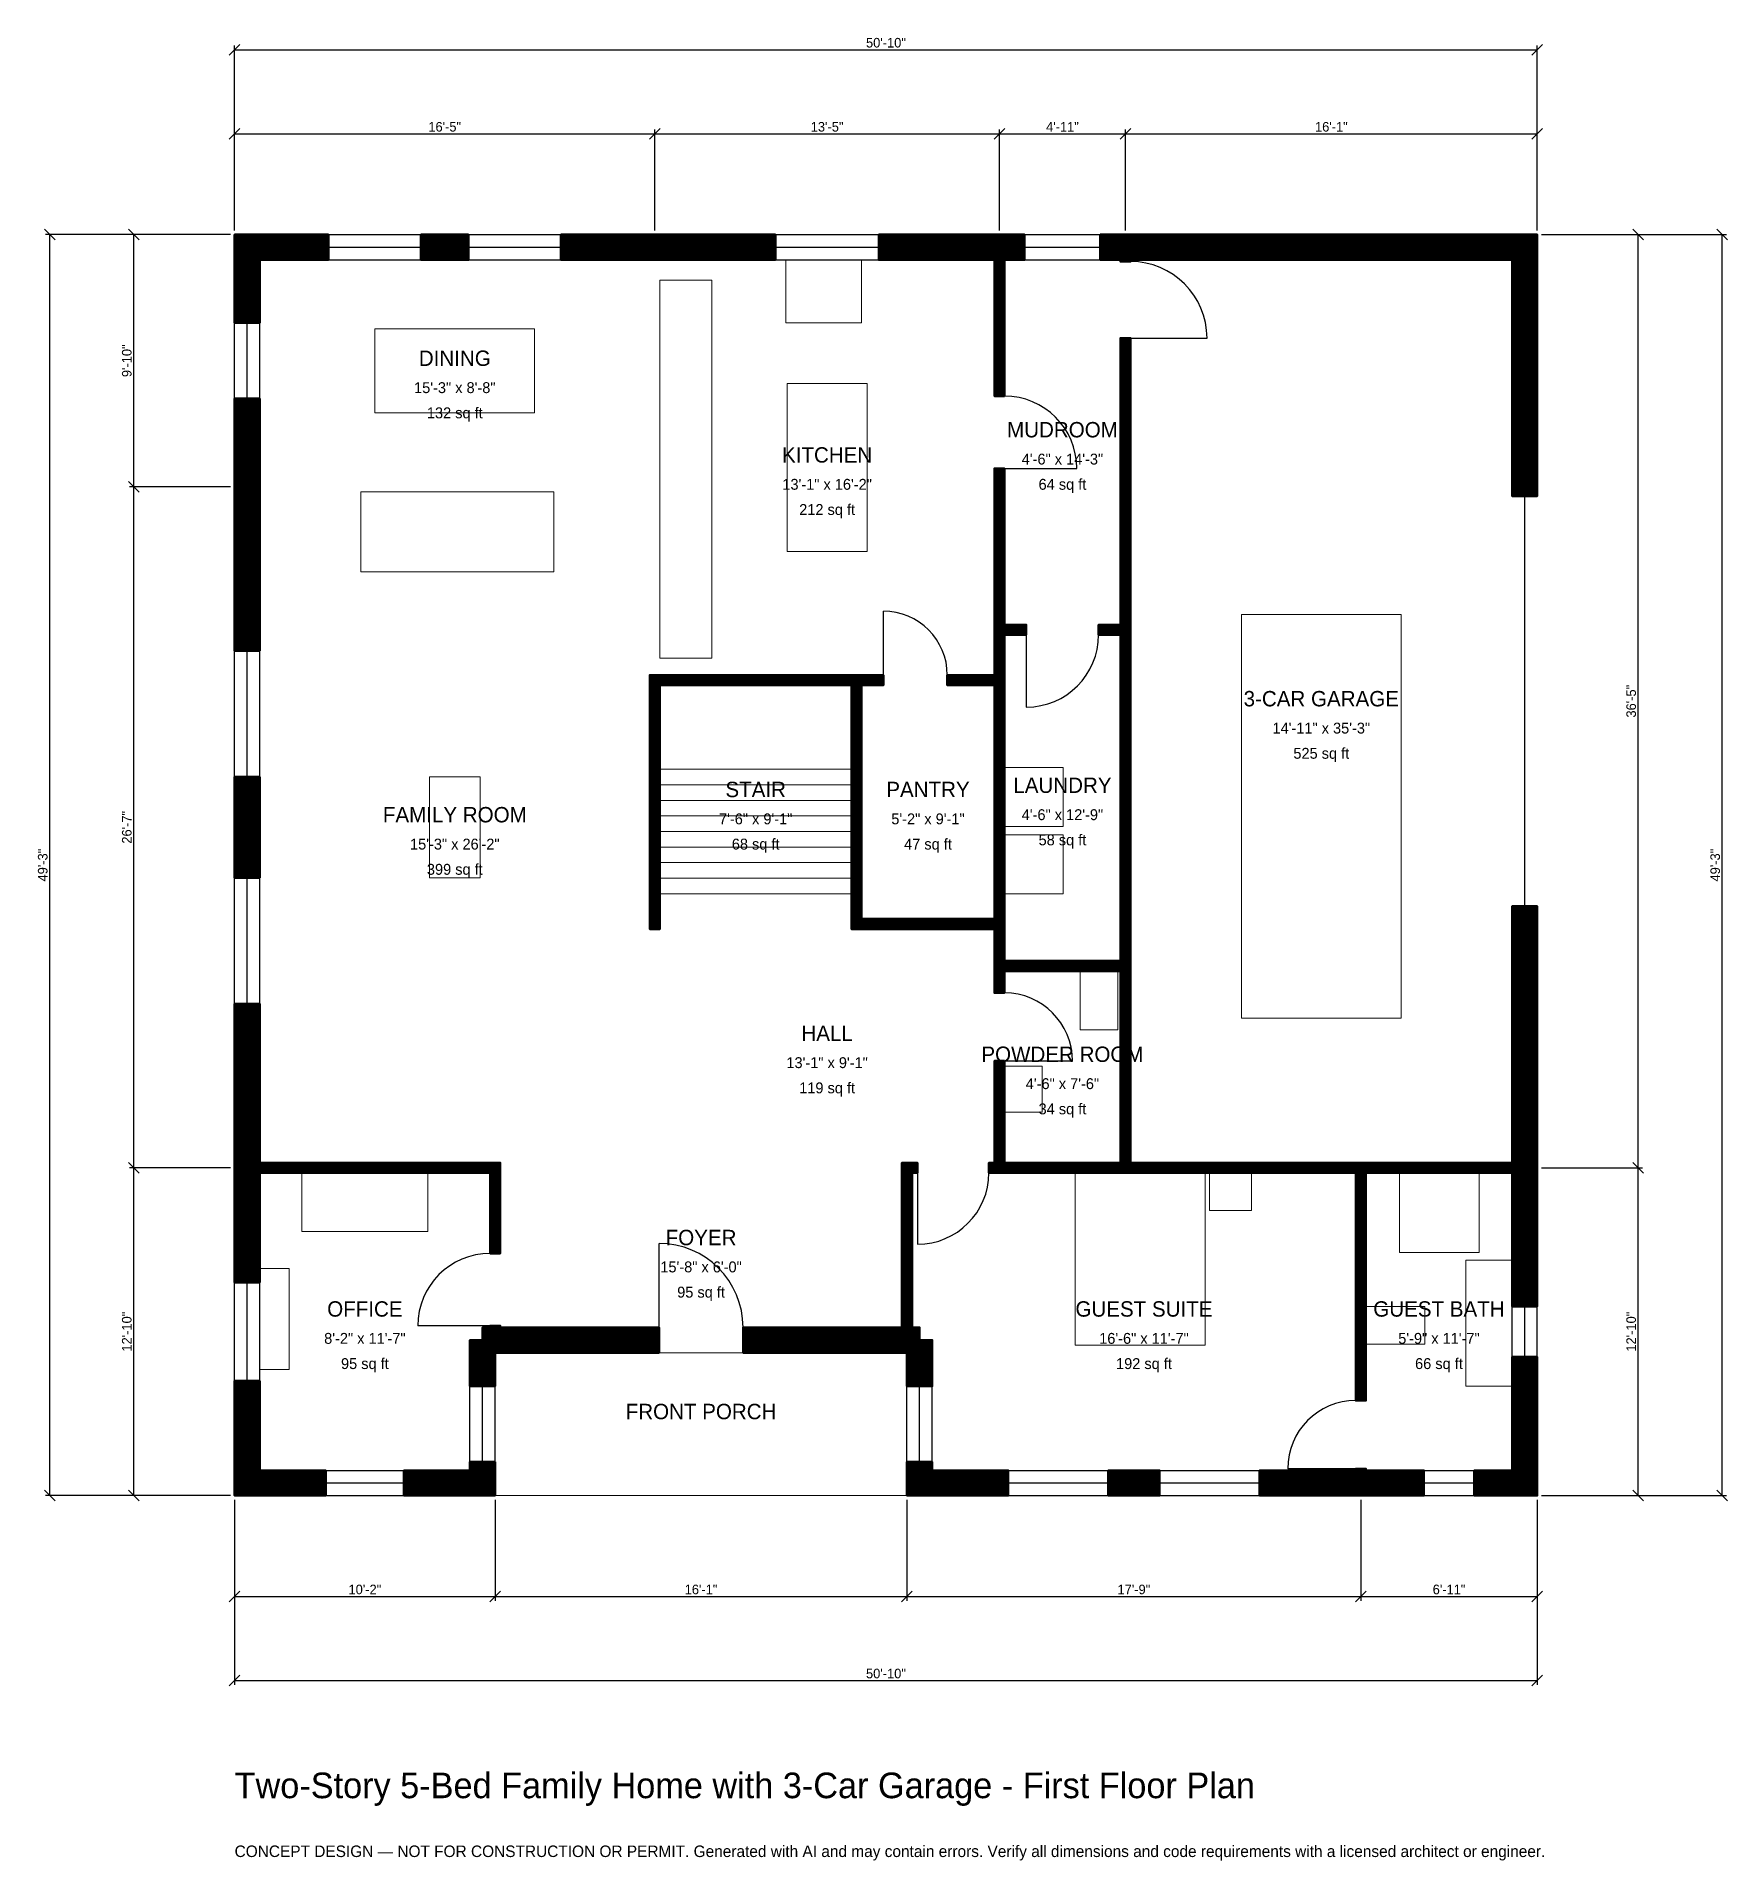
# Model space of a CAD drawing. Header units: inches. Extents: x -93 to 699, y -171 to 683.
import ezdxf
from ezdxf.enums import TextEntityAlignment as Align

# ---------------------------------------------------------------- set-up
doc = ezdxf.new("R2010")
doc.units = ezdxf.units.IN
doc.header["$MEASUREMENT"] = 0
doc.linetypes.add('DASHED', pattern=[0.6, 0.5, -0.1])
for name, color, linetype, lineweight in [('A-ANNO-DIMS', 1, 'Continuous', 13), ('A-ANNO-TEXT', 7, 'Continuous', 18), ('A-AREA-IDEN', 7, 'Continuous', 18), ('A-DOOR', 2, 'Continuous', 25), ('A-FLOR-FIXT', 9, 'Continuous', 13), ('A-FLOR-STRS', 3, 'Continuous', 18), ('A-FURN', 9, 'Continuous', 13), ('A-GLAZ', 4, 'Continuous', 25), ('A-SITE-PAVE', 8, 'Continuous', 13), ('A-WALL', 7, 'Continuous', 50), ('A-WALL-PATT', 8, 'Continuous', 13)]:
    doc.layers.add(name, color=color, linetype=linetype, lineweight=lineweight)
doc.dimstyles.new('PLAN', dxfattribs={"dimtxt": 4.5, "dimasz": 3, "dimexe": 2, "dimexo": 2, "dimgap": 1, "dimtad": 1, "dimdec": 0, "dimlunit": 4, "dimtsz": 2.5, "dimcen": 2.5, "dimclrd": 1, "dimclre": 1, "dimazin": 3, "dimtfac": 1, "dimtmove": 0, "dimatfit": 3})

msp = doc.modelspace()

# ---------------------------------------------------------------- hatches: boundary and pattern name
at = {"layer": 'A-WALL-PATT'}
h = msp.add_hatch(dxfattribs=at)
h.set_pattern_fill('ANSI31', color=8, scale=0.8)
h.paths.add_polyline_path([(0, 155.9055), (0, 155.9055), (0, 159.4488), (0, 230.315), (11.811, 230.315), (11.811, 159.4488), (11.811, 155.9055), (119.685, 155.9055), (124.4094, 155.9055), (124.4094, 151.1811), (124.4094, 113.3858), (119.685, 113.3858), (119.685, 151.1811), (11.811, 151.1811), (11.811, 147.6378), (11.811, 99.8031), (0, 99.8031), (0, 147.6378), (0, 151.1811), (0, 151.1811), (0, 155.9055)])
h.paths.add_polyline_path([(0, 336.6142), (11.811, 336.6142), (11.811, 289.3701), (0, 289.3701), (0, 336.6142)])
h.paths.add_polyline_path([(0, 466.5354), (0, 478.3465), (0, 513.7795), (11.811, 513.7795), (11.811, 478.3465), (11.811, 466.5354), (11.811, 395.6693), (0, 395.6693), (0, 466.5354)])
h.paths.add_polyline_path([(0, 578.7402), (0, 578.7402), (0, 590.5512), (0, 590.5512), (0, 590.5512), (0, 590.5512), (11.811, 590.5512), (11.811, 590.5512), (43.9633, 590.5512), (43.9633, 578.7402), (11.811, 578.7402), (11.811, 549.2126), (0, 549.2126), (0, 578.7402)])
h.paths.add_polyline_path([(109.5801, 590.5512), (109.5801, 578.7402), (87.2703, 578.7402), (87.2703, 590.5512), (109.5801, 590.5512)])
h.paths.add_polyline_path([(190.9449, 590.5512), (202.7559, 590.5512), (253.3465, 590.5512), (253.3465, 578.7402), (202.7559, 578.7402), (190.9449, 578.7402), (152.8871, 578.7402), (152.8871, 590.5512), (190.9449, 590.5512)])
h.paths.add_polyline_path([(352.3622, 590.5512), (355.9055, 590.5512), (355.9055, 590.5512), (360.6299, 590.5512), (360.6299, 590.5512), (364.1732, 590.5512), (370.0787, 590.5512), (370.0787, 578.7402), (364.1732, 578.7402), (360.6299, 578.7402), (360.6299, 514.9606), (355.9055, 514.9606), (355.9055, 578.7402), (352.3622, 578.7402), (301.7717, 578.7402), (301.7717, 590.5512), (352.3622, 590.5512)])
h.paths.add_polyline_path([(411.4173, 590.5512), (414.9606, 590.5512), (414.9606, 590.5512), (419.685, 590.5512), (419.685, 590.5512), (423.2283, 590.5512), (598.4252, 590.5512), (598.4252, 590.5512), (610.2362, 590.5512), (610.2362, 590.5512), (610.2363, 590.5512), (610.2363, 578.7402), (610.2362, 578.7402), (610.2362, 468.1102), (598.4252, 468.1102), (598.4252, 578.7402), (423.2283, 578.7402), (419.685, 578.7402), (419.685, 577.9528), (414.9606, 577.9528), (414.9606, 578.7402), (411.4173, 578.7402), (405.5118, 578.7402), (405.5118, 590.5512), (411.4173, 590.5512)])
h.paths.add_polyline_path([(610.2362, 159.4488), (610.2362, 155.9055), (610.2363, 155.9055), (610.2363, 151.1811), (610.2362, 151.1811), (610.2362, 147.6378), (610.2362, 88.5827), (598.4252, 88.5827), (598.4252, 147.6378), (598.4252, 151.1811), (529.9213, 151.1811), (529.9213, 44.4882), (525.1968, 44.4882), (525.1968, 151.1811), (419.685, 151.1811), (414.9606, 151.1811), (360.6299, 151.1811), (355.9055, 151.1811), (353.3465, 151.1811), (353.3465, 155.9055), (355.9055, 155.9055), (355.9055, 203.5433), (360.6299, 203.5433), (360.6299, 155.9055), (414.9606, 155.9055), (414.9606, 245.6693), (360.6299, 245.6693), (360.6299, 235.4331), (355.9055, 235.4331), (355.9055, 245.6693), (355.9055, 250.3937), (355.9055, 265.3543), (293.7008, 265.3543), (288.9764, 265.3543), (288.9764, 270.0787), (288.9764, 379.5276), (199.2126, 379.5276), (199.2126, 265.3543), (194.4882, 265.3543), (194.4882, 379.5276), (194.4882, 384.252), (199.2126, 384.252), (288.9764, 384.252), (293.7008, 384.252), (303.937, 384.252), (303.937, 379.5276), (293.7008, 379.5276), (293.7008, 270.0787), (355.9055, 270.0787), (355.9055, 379.5276), (333.8583, 379.5276), (333.8583, 384.252), (355.9055, 384.252), (355.9055, 403.1496), (355.9055, 407.874), (355.9055, 481.1024), (360.6299, 481.1024), (360.6299, 407.874), (370.8661, 407.874), (370.8661, 403.1496), (360.6299, 403.1496), (360.6299, 384.252), (360.6299, 379.5276), (360.6299, 270.0787), (360.6299, 265.3543), (360.6299, 250.3937), (414.9606, 250.3937), (414.9606, 403.1496), (404.7244, 403.1496), (404.7244, 407.874), (414.9606, 407.874), (414.9606, 542.126), (419.685, 542.126), (419.685, 407.874), (419.685, 403.1496), (419.685, 250.3937), (419.685, 245.6693), (419.685, 155.9055), (525.1968, 155.9055), (529.9213, 155.9055), (598.4252, 155.9055), (598.4252, 159.4488), (598.4252, 275.9843), (610.2362, 275.9843), (610.2362, 159.4488)])
h.paths.add_polyline_path([(610.2362, 11.811), (610.2363, 11.811), (610.2363, 0), (610.2362, 0), (610.2362, 0), (598.4252, 0), (598.4252, 0), (580.7087, 0), (580.7087, 11.811), (598.4252, 11.811), (598.4252, 64.9606), (610.2362, 64.9606), (610.2362, 11.811)])
h.paths.add_polyline_path([(533.4646, 0), (529.9213, 0), (529.9213, 0), (525.1968, 0), (525.1968, 0), (521.6535, 0), (480.1181, 0), (480.1181, 11.811), (521.6535, 11.811), (525.1968, 11.811), (525.1968, 12.5984), (529.9213, 12.5984), (529.9213, 11.811), (533.4646, 11.811), (557.0866, 11.811), (557.0866, 0), (533.4646, 0)])
h.paths.add_polyline_path([(409.252, 0), (409.252, 11.811), (433.2677, 11.811), (433.2677, 0), (409.252, 0)])
h.paths.add_polyline_path([(326.7717, 0), (326.7717, 0), (314.9606, 0), (314.9606, 0), (314.9606, 0), (314.9606, 11.811), (314.9606, 11.811), (314.9606, 15.748), (326.7717, 15.748), (326.7717, 11.811), (362.4016, 11.811), (362.4016, 0), (326.7717, 0)])
h.paths.add_polyline_path([(314.9606, 64.5669), (314.9606, 64.5669), (314.9606, 66.9291), (312.5984, 66.9291), (312.5984, 66.9291), (238.189, 66.9291), (238.189, 78.7402), (312.5984, 78.7402), (312.5984, 151.1811), (312.5984, 155.9055), (317.3228, 155.9055), (319.8819, 155.9055), (319.8819, 151.1811), (317.3228, 151.1811), (317.3228, 78.7402), (320.8661, 78.7402), (320.8661, 72.8346), (326.7717, 72.8346), (326.7717, 51.1811), (314.9606, 51.1811), (314.9606, 64.5669)])
h.paths.add_polyline_path([(124.4094, 66.9291), (124.4094, 66.9291), (122.0473, 66.9291), (122.0473, 64.5669), (122.0472, 64.5669), (122.0472, 51.1811), (110.2362, 51.1811), (110.2362, 72.8346), (116.1417, 72.8346), (116.1417, 78.7402), (119.685, 78.7402), (119.685, 79.5276), (124.4094, 79.5276), (124.4094, 78.7402), (198.8189, 78.7402), (198.8189, 66.9291), (124.4094, 66.9291)])
h.paths.add_polyline_path([(122.0472, 11.811), (122.0473, 11.811), (122.0473, 0), (122.0472, 0), (122.0472, 0), (110.2362, 0), (110.2362, 0), (79.3307, 0), (79.3307, 11.811), (110.2362, 11.811), (110.2362, 15.748), (122.0472, 15.748), (122.0472, 11.811)])
h.paths.add_polyline_path([(11.811, 0), (11.811, 0), (0, 0), (0, 0), (0, 0), (0, 0), (0, 11.811), (0, 11.811), (0, 53.7402), (11.811, 53.7402), (11.811, 11.811), (42.7165, 11.811), (42.7165, 0), (11.811, 0)])

# ---------------------------------------------------------------- linework, layer by layer
at = {"layer": 'A-DOOR'}
for p, q in [((419.685, 542.126), (455.5118, 542.126)), ((360.6299, 481.1024), (394.4882, 481.1024)), ((303.937, 384.252), (303.937, 414.1732)), ((370.8661, 403.1496), (370.8661, 369.2913)), ((360.6299, 203.5433), (392.5197, 203.5433)), ((319.8819, 151.1811), (319.8819, 117.7165)), ((198.8189, 78.7402), (198.8189, 118.1102)), ((119.685, 79.5276), (85.8268, 79.5276)), ((525.1968, 12.5984), (493.3071, 12.5984))]:
    msp.add_line(p, q, dxfattribs=at)
at = {"layer": 'A-DOOR', "linetype": 'DASHED'}
msp.add_line((604.3307, 275.9843), (604.3307, 468.1102), dxfattribs=at)
at = {"layer": 'A-DOOR'}
for centre, radius, start, end in [((419.685, 542.126), 35.8268, 0, 90), ((360.6299, 481.1024), 33.8583, 0, 90), ((303.937, 384.252), 29.9213, 0, 90), ((370.8661, 403.1496), 33.8583, 270, 360), ((360.6299, 203.5433), 31.8898, 0, 90), ((319.8819, 151.1811), 33.4646, 270, 360), ((119.685, 79.5276), 33.8583, 90, 180), ((198.8189, 78.7402), 39.3701, 0, 90), ((525.1968, 12.5984), 31.8898, 90, 180)]:
    msp.add_arc(centre, radius, start, end, dxfattribs=at)
at = {"layer": 'A-FLOR-FIXT'}
for points in [[(199.2126, 392.126), (223.622, 392.126), (223.622, 569.2913), (199.2126, 569.2913)], [(258.8583, 442.126), (296.2598, 442.126), (296.2598, 520.8661), (258.8583, 520.8661)], [(396.063, 218.1102), (413.7795, 218.1102), (413.7795, 245.6693), (396.063, 245.6693)], [(360.6299, 179.5276), (378.3465, 179.5276), (378.3465, 201.1811), (360.6299, 201.1811)], [(545.6693, 113.7795), (583.0709, 113.7795), (583.0709, 151.1811), (545.6693, 151.1811)], [(576.7717, 51.1811), (598.4252, 51.1811), (598.4252, 110.2362), (576.7717, 110.2362)], [(529.9213, 70.8661), (557.4803, 70.8661), (557.4803, 88.5827), (529.9213, 88.5827)]]:
    msp.add_lwpolyline(points, close=True, dxfattribs=at)
at = {"layer": 'A-FLOR-STRS'}
for p, q in [((199.2126, 340.1575), (288.9764, 340.1575)), ((199.2126, 332.874), (288.9764, 332.874)), ((199.2126, 325.5906), (288.9764, 325.5906)), ((199.2126, 318.3071), (288.9764, 318.3071)), ((199.2126, 311.0236), (288.9764, 311.0236)), ((199.2126, 303.7402), (288.9764, 303.7402)), ((199.2126, 296.4567), (288.9764, 296.4567)), ((199.2126, 289.1732), (288.9764, 289.1732)), ((199.2126, 281.8898), (288.9764, 281.8898))]:
    msp.add_line(p, q, dxfattribs=at)
at = {"layer": 'A-FURN'}
for points in [[(258.2677, 549.2126), (293.7008, 549.2126), (293.7008, 578.7402), (258.2677, 578.7402)], [(65.748, 507.0866), (140.5512, 507.0866), (140.5512, 546.4567), (65.748, 546.4567)], [(59.0551, 432.6772), (149.6063, 432.6772), (149.6063, 470.0787), (59.0551, 470.0787)], [(471.6535, 223.622), (546.4567, 223.622), (546.4567, 412.5984), (471.6535, 412.5984)], [(91.3386, 289.3701), (114.9606, 289.3701), (114.9606, 336.6142), (91.3386, 336.6142)], [(360.6299, 313.3858), (388.189, 313.3858), (388.189, 340.9449), (360.6299, 340.9449)], [(360.6299, 281.8898), (388.189, 281.8898), (388.189, 309.4488), (360.6299, 309.4488)], [(31.4961, 123.622), (90.5512, 123.622), (90.5512, 151.1811), (31.4961, 151.1811)], [(393.7008, 70.4724), (454.7244, 70.4724), (454.7244, 151.1811), (393.7008, 151.1811)], [(456.6929, 133.4646), (476.378, 133.4646), (476.378, 151.1811), (456.6929, 151.1811)], [(11.811, 59.0551), (25.5906, 59.0551), (25.5906, 106.2992), (11.811, 106.2992)]]:
    msp.add_lwpolyline(points, close=True, dxfattribs=at)
at = {"layer": 'A-GLAZ'}
for p, q in [((43.9633, 590.5512), (87.2703, 590.5512)), ((109.5801, 590.5512), (152.8871, 590.5512)), ((253.3465, 590.5512), (301.7717, 590.5512)), ((370.0787, 590.5512), (405.5118, 590.5512)), ((43.9633, 584.6457), (87.2703, 584.6457)), ((109.5801, 584.6457), (152.8871, 584.6457)), ((253.3465, 584.6457), (301.7717, 584.6457)), ((370.0787, 584.6457), (405.5118, 584.6457)), ((43.9633, 578.7402), (87.2703, 578.7402)), ((109.5801, 578.7402), (152.8871, 578.7402)), ((253.3465, 578.7402), (301.7717, 578.7402)), ((370.0787, 578.7402), (405.5118, 578.7402)), ((0, 513.7795), (0, 549.2126)), ((5.9055, 513.7795), (5.9055, 549.2126)), ((11.811, 513.7795), (11.811, 549.2126)), ((0, 336.6142), (0, 395.6693)), ((5.9055, 336.6142), (5.9055, 395.6693)), ((11.811, 336.6142), (11.811, 395.6693)), ((0, 230.315), (0, 289.3701)), ((5.9055, 230.315), (5.9055, 289.3701)), ((11.811, 230.315), (11.811, 289.3701)), ((0, 53.7402), (0, 99.8031)), ((5.9055, 53.7402), (5.9055, 99.8031)), ((11.811, 53.7402), (11.811, 99.8031)), ((598.4252, 64.9606), (598.4252, 88.5827)), ((604.3307, 64.9606), (604.3307, 88.5827)), ((610.2362, 64.9606), (610.2362, 88.5827)), ((110.2362, 15.748), (110.2362, 51.1811)), ((116.1417, 15.748), (116.1417, 51.1811)), ((122.0472, 15.748), (122.0472, 51.1811)), ((314.9606, 15.748), (314.9606, 51.1811)), ((320.8661, 15.748), (320.8661, 51.1811)), ((326.7717, 15.748), (326.7717, 51.1811)), ((42.7165, 11.811), (79.3307, 11.811)), ((362.4016, 11.811), (409.252, 11.811)), ((433.2677, 11.811), (480.1181, 11.811)), ((557.0866, 11.811), (580.7087, 11.811)), ((42.7165, 5.9055), (79.3307, 5.9055)), ((42.7165, 0), (79.3307, 0)), ((362.4016, 5.9055), (409.252, 5.9055)), ((362.4016, 0), (409.252, 0)), ((433.2677, 5.9055), (480.1181, 5.9055)), ((433.2677, 0), (480.1181, 0)), ((557.0866, 5.9055), (580.7087, 5.9055)), ((557.0866, 0), (580.7087, 0))]:
    msp.add_line(p, q, dxfattribs=at)
at = {"layer": 'A-SITE-PAVE', "linetype": 'DASHED'}
msp.add_lwpolyline([(122.0472, 0), (314.9606, 0), (314.9606, 66.9291), (122.0472, 66.9291)], close=True, dxfattribs=at)
at = {"layer": 'A-WALL'}
for points in [[(0, 578.7402), (0, 578.7402), (0, 590.5512), (0, 590.5512), (0, 590.5512), (0, 590.5512), (11.811, 590.5512), (11.811, 590.5512), (43.9633, 590.5512), (43.9633, 578.7402), (11.811, 578.7402), (11.811, 549.2126), (0, 549.2126), (0, 578.7402)], [(109.5801, 590.5512), (109.5801, 578.7402), (87.2703, 578.7402), (87.2703, 590.5512), (109.5801, 590.5512)], [(190.9449, 590.5512), (202.7559, 590.5512), (253.3465, 590.5512), (253.3465, 578.7402), (202.7559, 578.7402), (190.9449, 578.7402), (152.8871, 578.7402), (152.8871, 590.5512), (190.9449, 590.5512)], [(352.3622, 590.5512), (355.9055, 590.5512), (355.9055, 590.5512), (360.6299, 590.5512), (360.6299, 590.5512), (364.1732, 590.5512), (370.0787, 590.5512), (370.0787, 578.7402), (364.1732, 578.7402), (360.6299, 578.7402), (360.6299, 514.9606), (355.9055, 514.9606), (355.9055, 578.7402), (352.3622, 578.7402), (301.7717, 578.7402), (301.7717, 590.5512), (352.3622, 590.5512)], [(411.4173, 590.5512), (414.9606, 590.5512), (414.9606, 590.5512), (419.685, 590.5512), (419.685, 590.5512), (423.2283, 590.5512), (598.4252, 590.5512), (598.4252, 590.5512), (610.2362, 590.5512), (610.2362, 590.5512), (610.2363, 590.5512), (610.2363, 578.7402), (610.2362, 578.7402), (610.2362, 468.1102), (598.4252, 468.1102), (598.4252, 578.7402), (423.2283, 578.7402), (419.685, 578.7402), (419.685, 577.9528), (414.9606, 577.9528), (414.9606, 578.7402), (411.4173, 578.7402), (405.5118, 578.7402), (405.5118, 590.5512), (411.4173, 590.5512)], [(610.2362, 159.4488), (610.2362, 155.9055), (610.2363, 155.9055), (610.2363, 151.1811), (610.2362, 151.1811), (610.2362, 147.6378), (610.2362, 88.5827), (598.4252, 88.5827), (598.4252, 147.6378), (598.4252, 151.1811), (529.9213, 151.1811), (529.9213, 44.4882), (525.1968, 44.4882), (525.1968, 151.1811), (419.685, 151.1811), (414.9606, 151.1811), (360.6299, 151.1811), (355.9055, 151.1811), (353.3465, 151.1811), (353.3465, 155.9055), (355.9055, 155.9055), (355.9055, 203.5433), (360.6299, 203.5433), (360.6299, 155.9055), (414.9606, 155.9055), (414.9606, 245.6693), (360.6299, 245.6693), (360.6299, 235.4331), (355.9055, 235.4331), (355.9055, 245.6693), (355.9055, 250.3937), (355.9055, 265.3543), (293.7008, 265.3543), (288.9764, 265.3543), (288.9764, 270.0787), (288.9764, 379.5276), (199.2126, 379.5276), (199.2126, 265.3543), (194.4882, 265.3543), (194.4882, 379.5276), (194.4882, 384.252), (199.2126, 384.252), (288.9764, 384.252), (293.7008, 384.252), (303.937, 384.252), (303.937, 379.5276), (293.7008, 379.5276), (293.7008, 270.0787), (355.9055, 270.0787), (355.9055, 379.5276), (333.8583, 379.5276), (333.8583, 384.252), (355.9055, 384.252), (355.9055, 403.1496), (355.9055, 407.874), (355.9055, 481.1024), (360.6299, 481.1024), (360.6299, 407.874), (370.8661, 407.874), (370.8661, 403.1496), (360.6299, 403.1496), (360.6299, 384.252), (360.6299, 379.5276), (360.6299, 270.0787), (360.6299, 265.3543), (360.6299, 250.3937), (414.9606, 250.3937), (414.9606, 403.1496), (404.7244, 403.1496), (404.7244, 407.874), (414.9606, 407.874), (414.9606, 542.126), (419.685, 542.126), (419.685, 407.874), (419.685, 403.1496), (419.685, 250.3937), (419.685, 245.6693), (419.685, 155.9055), (525.1968, 155.9055), (529.9213, 155.9055), (598.4252, 155.9055), (598.4252, 159.4488), (598.4252, 275.9843), (610.2362, 275.9843), (610.2362, 159.4488)], [(0, 466.5354), (0, 478.3465), (0, 513.7795), (11.811, 513.7795), (11.811, 478.3465), (11.811, 466.5354), (11.811, 395.6693), (0, 395.6693), (0, 466.5354)], [(0, 336.6142), (11.811, 336.6142), (11.811, 289.3701), (0, 289.3701), (0, 336.6142)], [(0, 155.9055), (0, 155.9055), (0, 159.4488), (0, 230.315), (11.811, 230.315), (11.811, 159.4488), (11.811, 155.9055), (119.685, 155.9055), (124.4094, 155.9055), (124.4094, 151.1811), (124.4094, 113.3858), (119.685, 113.3858), (119.685, 151.1811), (11.811, 151.1811), (11.811, 147.6378), (11.811, 99.8031), (0, 99.8031), (0, 147.6378), (0, 151.1811), (0, 151.1811), (0, 155.9055)], [(314.9606, 64.5669), (314.9606, 64.5669), (314.9606, 66.9291), (312.5984, 66.9291), (312.5984, 66.9291), (238.189, 66.9291), (238.189, 78.7402), (312.5984, 78.7402), (312.5984, 151.1811), (312.5984, 155.9055), (317.3228, 155.9055), (319.8819, 155.9055), (319.8819, 151.1811), (317.3228, 151.1811), (317.3228, 78.7402), (320.8661, 78.7402), (320.8661, 72.8346), (326.7717, 72.8346), (326.7717, 51.1811), (314.9606, 51.1811), (314.9606, 64.5669)], [(124.4094, 66.9291), (124.4094, 66.9291), (122.0473, 66.9291), (122.0473, 64.5669), (122.0472, 64.5669), (122.0472, 51.1811), (110.2362, 51.1811), (110.2362, 72.8346), (116.1417, 72.8346), (116.1417, 78.7402), (119.685, 78.7402), (119.685, 79.5276), (124.4094, 79.5276), (124.4094, 78.7402), (198.8189, 78.7402), (198.8189, 66.9291), (124.4094, 66.9291)], [(610.2362, 11.811), (610.2363, 11.811), (610.2363, 0), (610.2362, 0), (610.2362, 0), (598.4252, 0), (598.4252, 0), (580.7087, 0), (580.7087, 11.811), (598.4252, 11.811), (598.4252, 64.9606), (610.2362, 64.9606), (610.2362, 11.811)], [(11.811, 0), (11.811, 0), (0, 0), (0, 0), (0, 0), (0, 0), (0, 11.811), (0, 11.811), (0, 53.7402), (11.811, 53.7402), (11.811, 11.811), (42.7165, 11.811), (42.7165, 0), (11.811, 0)], [(122.0472, 11.811), (122.0473, 11.811), (122.0473, 0), (122.0472, 0), (122.0472, 0), (110.2362, 0), (110.2362, 0), (79.3307, 0), (79.3307, 11.811), (110.2362, 11.811), (110.2362, 15.748), (122.0472, 15.748), (122.0472, 11.811)], [(326.7717, 0), (326.7717, 0), (314.9606, 0), (314.9606, 0), (314.9606, 0), (314.9606, 11.811), (314.9606, 11.811), (314.9606, 15.748), (326.7717, 15.748), (326.7717, 11.811), (362.4016, 11.811), (362.4016, 0), (326.7717, 0)], [(409.252, 0), (409.252, 11.811), (433.2677, 11.811), (433.2677, 0), (409.252, 0)], [(533.4646, 0), (529.9213, 0), (529.9213, 0), (525.1968, 0), (525.1968, 0), (521.6535, 0), (480.1181, 0), (480.1181, 11.811), (521.6535, 11.811), (525.1968, 11.811), (525.1968, 12.5984), (529.9213, 12.5984), (529.9213, 11.811), (533.4646, 11.811), (557.0866, 11.811), (557.0866, 0), (533.4646, 0)]]:
    msp.add_lwpolyline(points, close=True, dxfattribs=at)

# ---------------------------------------------------------------- texts
at = {"layer": 'A-ANNO-TEXT'}
for s, height, p in [('Two-Story 5-Bed Family Home with 3-Car Garage - First Floor Plan', 12, (0, -141.7323)), ('CONCEPT DESIGN — NOT FOR CONSTRUCTION OR PERMIT. Generated with AI and may contain errors. Verify all dimensions and code requirements with a licensed architect or engineer.', 5.4, (0, -169.2913))]:
    msp.add_text(s, height=height, dxfattribs=at).set_placement(p)
at = {"layer": 'A-AREA-IDEN'}
for s, height, p in [('DINING', 7.2, (103.1496, 532.6772)), ('15\'-3" x 8\'-8"', 5.1, (103.1496, 518.8976)), ('132 sq ft', 5.1, (103.1496, 507.0866)), ('MUDROOM', 7.2, (387.7953, 499.2126)), ('KITCHEN', 7.2, (277.5591, 487.4016)), ('4\'-6" x 14\'-3"', 5.1, (387.7953, 485.4331)), ('13\'-1" x 16\'-2"', 5.1, (277.5591, 473.622)), ('64 sq ft', 5.1, (387.7953, 473.622)), ('212 sq ft', 5.1, (277.5591, 461.811)), ('3-CAR GARAGE', 7.2, (509.0551, 373.2283)), ('14\'-11" x 35\'-3"', 5.1, (509.0551, 359.4488)), ('525 sq ft', 5.1, (509.0551, 347.6378)), ('STAIR', 7.2, (244.0945, 330.7087)), ('PANTRY', 7.2, (324.8031, 330.7087)), ('LAUNDRY', 7.2, (387.7953, 332.6772)), ('FAMILY ROOM', 7.2, (103.1496, 318.8976)), ('7\'-6" x 9\'-1"', 5.1, (244.0945, 316.9291)), ('5\'-2" x 9\'-1"', 5.1, (324.8031, 316.9291)), ('4\'-6" x 12\'-9"', 5.1, (387.7953, 318.8976)), ('15\'-3" x 26\'-2"', 5.1, (103.1496, 305.1181)), ('68 sq ft', 5.1, (244.0945, 305.1181)), ('47 sq ft', 5.1, (324.8031, 305.1181)), ('58 sq ft', 5.1, (387.7953, 307.0866)), ('399 sq ft', 5.1, (103.1496, 293.3071)), ('HALL', 7.2, (277.5591, 216.5354)), ('13\'-1" x 9\'-1"', 5.1, (277.5591, 202.7559)), ('POWDER ROOM', 7.2, (387.7953, 206.6929)), ('119 sq ft', 5.1, (277.5591, 190.9449)), ('4\'-6" x 7\'-6"', 5.1, (387.7953, 192.9134)), ('34 sq ft', 5.1, (387.7953, 181.1024)), ('FOYER', 7.2, (218.5039, 120.8661)), ('15\'-8" x 6\'-0"', 5.1, (218.5039, 107.0866)), ('95 sq ft', 5.1, (218.5039, 95.2756)), ('OFFICE', 7.2, (61.0236, 87.4016)), ('GUEST SUITE', 7.2, (425.9843, 87.4016)), ('GUEST BATH', 7.2, (564.1732, 87.4016)), ('8\'-2" x 11\'-7"', 5.1, (61.0236, 73.622)), ('16\'-6" x 11\'-7"', 5.1, (425.9843, 73.622)), ('5\'-9" x 11\'-7"', 5.1, (564.1732, 73.622)), ('95 sq ft', 5.1, (61.0236, 61.811)), ('192 sq ft', 5.1, (425.9843, 61.811)), ('66 sq ft', 5.1, (564.1732, 61.811)), ('FRONT PORCH', 7.2, (218.5039, 39.3701))]:
    msp.add_text(s, height=height, dxfattribs=at).set_placement(p, align=Align.MIDDLE_CENTER)

# ---------------------------------------------------------------- dimensions: what is measured, and where the dimension line sits
at = {"layer": 'A-ANNO-DIMS'}
for base, p1, p2, text in [((0, 677.1654), (0, 590.5512), (610.2362, 590.5512), '50\'-10"'), ((0, 637.7953), (0, 590.5512), (196.8504, 590.5512), '16\'-5"'), ((196.8504, 637.7953), (196.8504, 590.5512), (358.2677, 590.5512), '13\'-5"'), ((358.2677, 637.7953), (358.2677, 590.5512), (417.3228, 590.5512), '4\'-11"'), ((417.3228, 637.7953), (417.3228, 590.5512), (610.2362, 590.5512), '16\'-1"'), ((0, -47.2441), (0, 0), (122.0472, 0), '10\'-2"'), ((0, -86.6142), (0, 0), (610.2362, 0), '50\'-10"'), ((122.0472, -47.2441), (122.0472, 0), (314.9606, 0), '16\'-1"'), ((314.9606, -47.2441), (314.9606, 0), (527.5591, 0), '17\'-9"'), ((527.5591, -47.2441), (527.5591, 0), (610.2362, 0), '6\'-11"')]:
    msp.add_linear_dim(base=base, p1=p1, p2=p2, text=text, dimstyle='PLAN', dxfattribs=at).render()
for base, p1, p2, text in [((-86.6142, 0), (0, 0), (0, 590.5512), '49\'-3"'), ((-47.2441, 472.4409), (0, 472.4409), (0, 590.5512), '9\'-10"'), ((657.4803, 153.5433), (610.2362, 153.5433), (610.2362, 590.5512), '36\'-5"'), ((696.8504, 0), (610.2362, 0), (610.2362, 590.5512), '49\'-3"'), ((-47.2441, 153.5433), (0, 153.5433), (0, 472.4409), '26\'-7"'), ((-47.2441, 0), (0, 0), (0, 153.5433), '12\'-10"'), ((657.4803, 0), (610.2362, 0), (610.2362, 153.5433), '12\'-10"')]:
    msp.add_linear_dim(base=base, p1=p1, p2=p2, angle=90, text=text, dimstyle='PLAN', dxfattribs=at).render()

doc.saveas('drawing.dxf')
